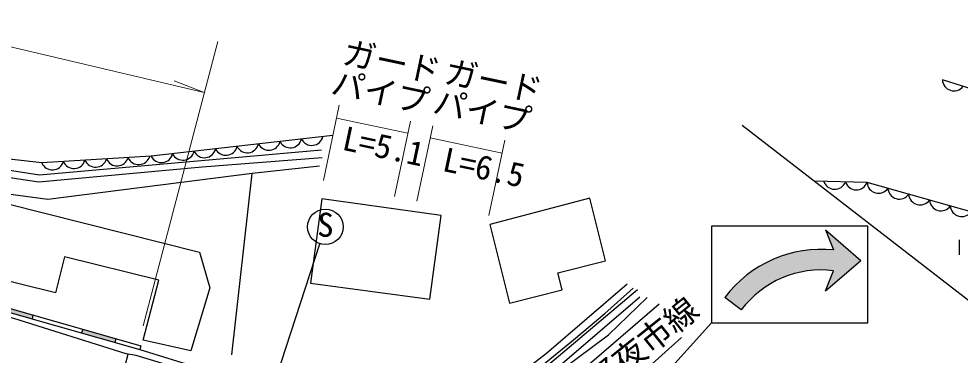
# Model space of a CAD drawing. Units: millimetres at full size, sheet at 1:1000; details may follow other scales. Extents: x 40000 to 680000, y 20000 to 380000.
# Drawn here: x 199765 to 271369, y 291314 to 316914 of the extents above; entities that cross this region are included whole.
import ezdxf
from ezdxf.enums import TextEntityAlignment as Align

# ---------------------------------------------------------------- set-up
doc = ezdxf.new("R2010")
doc.units = ezdxf.units.MM
doc.header["$LTSCALE"] = 1000
for name, color, linetype, lineweight in [('M-BGD', 7, 'Continuous', 25), ('M-BGD-EXST', 7, 'Continuous', 25), ('M-BMK-OTRS', 5, 'Continuous', 25), ('M-STR-HTXT', 7, 'Continuous', 13), ('M-STR-STRC', 7, 'Continuous', 25)]:
    doc.layers.add(name, color=color, linetype=linetype, lineweight=lineweight)
doc.layers.add('M-BMK-HTXT', color=7, linetype='Continuous')
doc.styles.add('ＭＳ ゴシック', font='')
doc.styles.get('ＭＳ ゴシック').set_extended_font_data('MS Gothic')

msp = doc.modelspace()

# ---------------------------------------------------------------- hatches: boundary and pattern name
at = {"layer": 'M-BGD'}
for points in [[(198331, 294775), (200773, 294078), (200842, 294365), (198413, 295059)], [(204540, 293003), (207078, 292279), (207154, 292564), (204621, 293287)]]:
    msp.add_hatch(color=256, dxfattribs=at).paths.add_polyline_path(points)
at = {"layer": 'M-STR-STRC'}
msp.add_hatch(color=256, dxfattribs=at).paths.add_polyline_path([(261607, 297756), (261474, 297769), (261342, 297780), (261209, 297788), (261076, 297794), (260943, 297797), (260810, 297799), (260677, 297797), (260545, 297794), (260412, 297788), (260279, 297780), (260146, 297770), (260014, 297757), (259882, 297742), (259750, 297725), (259619, 297706), (259488, 297684), (259357, 297660), (259227, 297633), (259097, 297605), (258967, 297574), (258839, 297540), (258711, 297505), (258583, 297467), (258456, 297428), (258330, 297385), (258205, 297341), (258080, 297295), (257957, 297246), (257834, 297195), (257712, 297142), (257591, 297087), (257471, 297030), (257352, 296971), (257234, 296910), (257117, 296846), (257001, 296781), (256887, 296714), (256773, 296644), (256661, 296573), (256550, 296500), (256440, 296424), (256332, 296347), (256225, 296268), (256120, 296187), (256016, 296105), (255913, 296020), (255812, 295934), (255712, 295846), (255614, 295756), (255518, 295665), (255423, 295572), (255329, 295477), (255238, 295381), (255148, 295283), (255060, 295183), (254973, 295082), (254889, 294980), (254806, 294876), (254725, 294770), (254721, 294765), (253468, 295709), (253550, 295816), (253649, 295942), (253751, 296066), (253855, 296188), (253960, 296309), (254068, 296427), (254178, 296544), (254290, 296658), (254404, 296771), (254520, 296882), (254638, 296990), (254758, 297097), (254880, 297202), (255003, 297304), (255128, 297404), (255255, 297502), (255384, 297598), (255514, 297691), (255646, 297782), (255779, 297871), (255914, 297958), (256051, 298042), (256189, 298124), (256328, 298203), (256469, 298280), (256611, 298354), (256754, 298426), (256899, 298496), (257044, 298563), (257191, 298627), (257339, 298689), (257488, 298748), (257638, 298805), (257789, 298859), (257941, 298910), (258094, 298959), (258247, 299004), (258402, 299048), (258557, 299088), (258713, 299126), (258869, 299161), (259026, 299194), (259184, 299223), (259342, 299250), (259500, 299275), (259659, 299296), (259818, 299315), (259978, 299330), (260138, 299343), (260298, 299354), (260458, 299361), (260618, 299366), (260778, 299368), (260939, 299367), (261099, 299363), (261259, 299356), (261419, 299347), (261579, 299335), (261739, 299320), (261116, 300846), (263804, 298531), (261116, 296215), (261739, 297741)])

# ---------------------------------------------------------------- linework, layer by layer
at = {"layer": 'M-BGD'}
for p, q in [((215964, 291330), (217522, 305144)), ((271284, 300081), (271284, 298963)), ((193148, 296562), (209049, 292023)), ((200842, 294365), (200773, 294078)), ((204621, 293287), (204540, 293003)), ((207154, 292564), (207078, 292279)), ((209049, 292023), (208962, 291741)), ((203588, 274214), (208077, 291403))]:
    msp.add_line(p, q, dxfattribs=at)
for points in [[(223654, 308039), (209829, 306453), (201512, 305944), (197196, 306437), (195201, 307059), (185542, 311603), (180283, 313245), (172760, 315207), (159416, 319293), (156467, 320151), (151769, 321113), (142687, 322917), (129175, 320342), (119688, 318350), (112452, 318213)], [(222783, 306913), (201334, 305004), (193538, 306220), (179288, 312683), (165740, 315522), (156604, 318850), (152498, 320057), (142431, 322143), (135126, 320883), (126556, 319172), (117077, 317053), (114016, 310711)], [(117537, 316615), (129783, 319471), (142815, 321630), (152795, 319537), (165620, 315195), (179481, 312043), (193321, 305710), (201276, 304500), (213706, 305646), (222837, 306356)], [(291091, 305135), (287961, 305528), (276032, 310355), (270013, 312268)], [(145295, 307834), (147148, 307447), (161545, 304427), (168687, 302690), (183866, 298865), (192992, 296299), (208965, 291740), (218159, 288894), (224963, 287730)], [(222634, 305705), (217522, 305144), (201965, 303168), (196857, 303848), (194531, 304458), (192787, 297123)], [(280497, 298340), (273727, 301795), (264287, 304448), (260260, 304560)], [(224777, 287073), (218544, 288330), (216659, 288873), (208678, 291297), (207935, 291428), (199379, 294108), (188999, 296877)], [(246027, 296714), (239892, 291449), (233637, 286602)], [(233431, 284991), (240572, 290225), (247014, 295758)], [(233946, 286216), (238053, 289240), (239872, 290791), (241966, 292482), (244348, 294482), (246484, 296407)], [(246816, 296281), (238391, 289149), (234117, 286001)], [(218576, 287280), (233014, 284215), (244612, 292868), (247568, 295701)]]:
    msp.add_lwpolyline(points, dxfattribs=at)
for points in [[(195891, 303582), (213502, 299145), (214293, 296445), (212848, 291645), (209215, 292465), (210410, 297023), (203227, 298789), (202557, 296061), (194350, 298079)], [(222815, 303210), (221951, 296787), (231023, 295566), (231881, 301939)], [(235603, 301269), (237089, 295285), (241084, 296277), (240758, 297589), (244382, 298490), (243198, 303257)]]:
    msp.add_lwpolyline(points, close=True, dxfattribs=at)
for centre, start, end in [((270888, 312305), 182.36724, 322.36724), ((222048, 308156), 206.5454, 346.5454), ((215513, 307406), 206.5454, 346.5454), ((217147, 307594), 206.5454, 346.5454), ((218781, 307781), 206.5454, 346.5454), ((220414, 307969), 206.5454, 346.5454), ((210612, 306844), 206.5454, 346.5454), ((212245, 307031), 206.5454, 346.5454), ((213879, 307219), 206.5454, 346.5454), ((202314, 306293), 203.50345, 343.50345), ((203955, 306393), 203.50345, 343.50345), ((205597, 306493), 203.50345, 343.50345), ((207238, 306594), 203.50345, 343.50345), ((208880, 306694), 203.50345, 343.50345), ((261829, 304816), 198.41231, 338.41231), ((263473, 304770), 198.41231, 338.41231), ((265159, 304514), 184.29985, 324.29985), ((266742, 304069), 184.29985, 324.29985), ((268326, 303624), 184.29985, 324.29985), ((269909, 303179), 184.29985, 324.29985), ((271492, 302734), 184.29985, 324.29985)]:
    msp.add_arc(centre, 875, start, end, dxfattribs=at)
at = {"layer": 'M-BGD-EXST'}
msp.add_line((218576, 287280), (222664, 299799), dxfattribs=at)
msp.add_circle((223083, 301082), 1350, dxfattribs=at)
at = {"layer": 'M-BMK-OTRS'}
msp.add_line((303606, 271007), (254786, 308797), dxfattribs=at)
at = {"layer": 'M-STR-HTXT'}
for p, q in [((214896, 315189), (209218, 293541)), ((213875, 311297), (211588, 312191)), ((222928, 304608), (224144, 310353)), ((223933, 309359), (229361, 308210)), ((228340, 303385), (229556, 309130)), ((230031, 303027), (231246, 308772)), ((231052, 307853), (236528, 306694)), ((235523, 301944), (236738, 307688))]:
    msp.add_line(p, q, dxfattribs=at)
msp.add_lwpolyline([(61951, 325817), (74371, 328971), (85986, 331065), (97330, 332058), (103996, 332326), (109520, 332368), (118101, 331987), (123968, 331476), (129974, 330767), (140207, 328955), (146680, 327385), (150850, 326277), (180423, 319232), (213875, 311297)], dxfattribs=at)
at = {"layer": 'M-STR-STRC'}
for p, q in [((264335, 301138), (252460, 301138)), ((252460, 301138), (252460, 293784)), ((261116, 300846), (263804, 298531)), ((261116, 300846), (261739, 299320)), ((264335, 293784), (264335, 301138)), ((261116, 296215), (263804, 298531)), ((261116, 296215), (261739, 297741)), ((254721, 294765), (253468, 295709)), ((233196, 272514), (252460, 293784)), ((252460, 293784), (264335, 293784))]:
    msp.add_line(p, q, dxfattribs=at)
for points in [[(233983, 283600), (242266, 289858), (248478, 295221)], [(235165, 280540), (238834, 283202), (247424, 290202), (250176, 292672)]]:
    msp.add_lwpolyline(points, dxfattribs=at)
for radius, start in [(9186, 84.16475), (7617, 82.95712)]:
    msp.add_arc((260805, 290182), radius, start, 143.00801, dxfattribs=at)

# ---------------------------------------------------------------- texts
at = {"layer": 'M-BGD-EXST', "style": 'ＭＳ ゴシック'}
msp.add_text('S', height=1833, rotation=358.508, dxfattribs=at).set_placement((222428, 299789), align=Align.BOTTOM_LEFT)
at = {"layer": 'M-BMK-HTXT', "style": 'ＭＳ ゴシック'}
msp.add_text('県道鹿野夜市線', height=1833, rotation=38.681, dxfattribs=at).set_placement((244256, 289710), align=Align.MIDDLE_CENTER)
at = {"layer": 'M-STR-HTXT', "style": 'ＭＳ ゴシック'}
for s, p in [('ガード', (224170, 312988)), ('ガード', (231912, 311532)), ('パイプ', (223307, 310689)), ('パイプ', (231049, 309232)), ('L=5.1', (224158, 306427)), ('L=6.5', (231785, 304817))]:
    msp.add_text(s, height=1833, rotation=348.055, dxfattribs=at).set_placement(p, align=Align.BOTTOM_LEFT)

doc.saveas('drawing.dxf')
